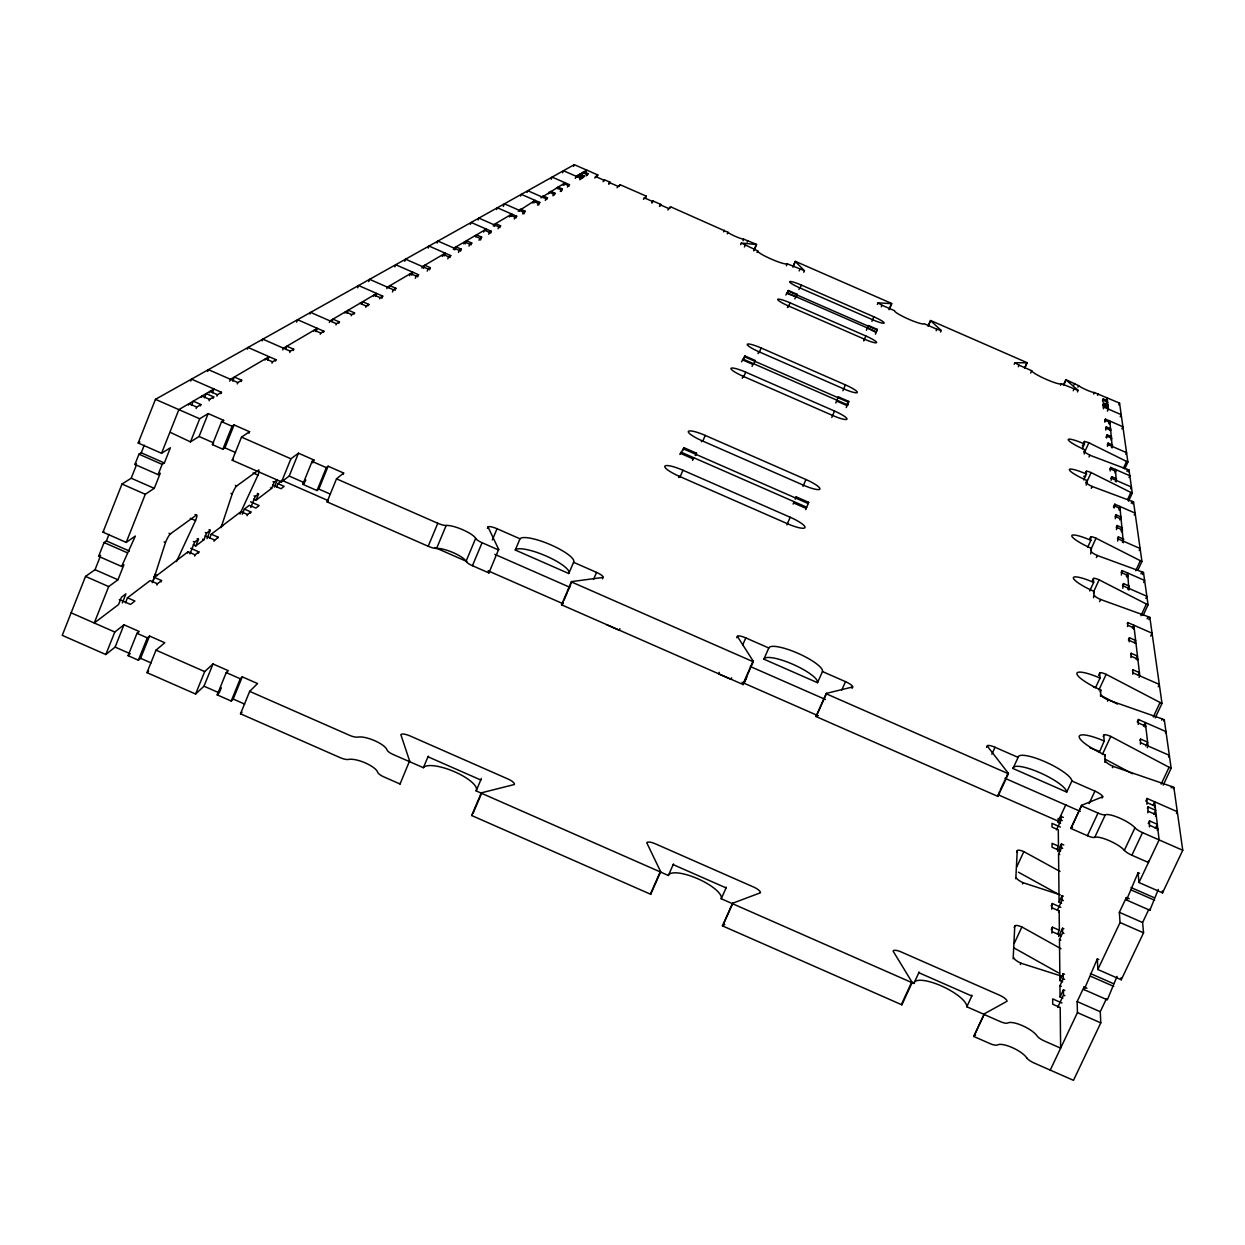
<?xml version="1.0" encoding="UTF-8"?>
<svg xmlns="http://www.w3.org/2000/svg" width="1245" height="1245" viewBox="0 0 1245 1245"><rect width="100%" height="100%" fill="white"/><g stroke="black" fill="none" stroke-linecap="round" stroke-linejoin="round"><path stroke-width="1.5" d="M1013.15 958.821L1014.768 926.187A7.781 2.163 25.7 0 1 1021.896 926.965L1060.973 948.721M1015.795 878.799L1017.243 850.755A7.19 1.852 25.4 0 1 1023.841 851.627L1060.04 871.469M877.336 304.418L878.021 302.846L891.591 303.624L889.21 309.04M1083.524 443.251L1084.473 441.399L1088.472 442.582L1127.892 462.066L1124.733 468.929M1077.407 391.91L1078.123 390.354L1066.047 379.912L1063.603 385.312M152.793 582.022L165.476 542.509A7.968 1.307 -65.5 0 1 170.394 533.872L196.368 515.103L195.045 514.527M221.034 527.693L232.239 493.845A7.361 1.12 -65.8 0 1 236.659 485.97L258.898 469.879M744.712 681.684L745.926 678.556M100.596 555.659L95.04 569.696L85.531 576.404L62.25 635.355L105.825 654.528L115.116 647.089L123.986 624.803L139.253 631.511L136.997 633.316L128.079 655.664L138.366 660.192L140.607 658.309L149.54 636.039L164.791 642.747L155.998 650.155L146.972 672.642L195.589 694.025L203.993 686.197L213.019 663.958L228.286 670.681L226.248 672.58L217.19 694.866L231.196 701.028L233.22 699.052L242.277 676.829L257.544 683.552L249.669 691.364L240.503 713.79L340.196 757.66A8.435 2.646 22 0 0 348.616 759.434A16.901 5.307 22.1 0 1 365.392 762.952A16.901 5.307 22.1 0 1 377.64 772.196A8.435 2.646 22.3 0 0 383.787 776.849L400.05 784.008L409.589 760.913L400.843 734.597A8.295 2.49 22.3 0 1 409.963 735.888L508.084 779.043A8.279 2.506 22.9 0 1 514.341 784.521L481.877 792.707A8.466 2.614 22.9 0 0 481.146 793.205L471.637 815.506L650.715 894.299L660.504 872.107A8.45 2.614 23.9 0 0 660.457 871.267L646.746 842.756A8.279 2.506 23.9 0 1 655.29 843.783L753.598 887.031A8.295 2.506 24.5 0 1 760.462 892.774L732.885 903.139A8.466 2.614 24.5 0 0 732.34 903.714L722.442 925.86L901.878 1004.824L912.04 982.772A8.513 2.599 25.5 0 0 911.822 981.854L893.116 951.133A8.326 2.506 25.4 0 1 901.084 951.896L999.579 995.222A8.357 2.49 25.9 0 1 1007.049 1001.245L984.39 1013.788A8.544 2.599 26 0 0 984.032 1014.442L973.746 1036.447L990.086 1043.637A8.513 2.646 26.1 0 0 997.478 1044.944A17.072 5.291 26.3 0 1 1012.169 1047.543A17.072 5.291 26.3 0 1 1026.643 1057.783M109 534.385L106.401 540.952L104.066 542.555L98.62 556.344L121.621 566.459L135.347 536.035L126.212 542.4L102.977 532.191L121.994 484.025L131.207 478.22L136.452 464.945M144.249 445.212L141.245 452.806L138.973 454.192L134.927 464.463L158.084 474.625L162.146 464.369L164.356 462.969L170.394 447.764L161.554 453.289L138.179 443.018L155.438 399.334L574.272 164.667L597.802 174.954L596.837 177.304M121.621 566.459L123.924 564.81L117.979 579.781L108.689 586.582L94.246 622.998L118.555 604.556L121.465 597.211L125.947 593.834L122.321 602.969M126.212 542.4L145.291 494.265L154.271 488.351L160.294 473.193L158.084 474.625M161.554 453.289L178.86 409.621L213.969 389L212.49 392.72M190.75 381.001L191.481 379.134L221.47 392.3L220.91 393.685M188.415 405.107L188.991 403.676L196.71 407.068L200.943 404.547L193.255 401.17L191.559 405.45M207.697 371.477L208.429 369.64L237.826 382.542L241.67 380.254L234.356 377.033L232.722 381.11M196.15 408.5L196.71 407.068M201.457 397.435L202.017 396.034L209.611 399.365L213.72 396.922L206.156 393.607L204.476 397.809M200.367 405.963L200.943 404.547M125.496 602.798L127.488 597.771L150.147 580.575L157.399 583.765L161.57 580.559L154.349 577.384L152.232 582.691M209.347 392.798L209.907 391.397L217.439 394.696L221.47 392.3M105.825 654.528L114.789 632.024L123.986 624.803M170.332 432.373L190.485 441.897L199.698 418.771L208.18 413.573L223.664 420.359L223.088 421.79M209.051 400.781L209.611 399.365M213.16 398.322L213.72 396.922M190.485 441.897L199.06 436.481L208.18 413.573M216.879 396.097L217.439 394.696M805.717 509.61L808.659 502.326L796.193 496.864L795.181 499.229M837.185 399.614L838.383 396.859L848.763 401.404L847.067 405.637L836.609 401.061L836.967 400.221L835.753 402.991M875.391 334.174L877.367 329.411L868.465 325.521L866.442 330.252M229.749 381.157L230.481 379.305L269.044 356.677L267.644 360.147M247.335 349.191L248.02 347.448L276.048 359.743L275.518 361.05M248.984 433.167L249.56 431.735L234.091 424.934L224.909 447.842L222.855 449.212L212.413 444.621L221.594 421.666L223.664 420.359M156.87 585.088L157.399 583.765M237.281 383.896L237.826 382.542M161.041 581.897L161.57 580.559M241.125 381.608L241.67 380.254M262.15 340.865L262.835 339.154L290.334 351.214L293.68 349.222L286.848 346.219L285.821 348.756M138.366 660.192L147.315 637.86L149.54 636.039M222.855 449.212L232.052 426.257L234.091 424.934M187.621 553.029L188.119 551.753L195.076 554.819L198.889 551.877L190.672 548.267M264.967 360.054L265.496 358.747L272.531 361.844L276.048 359.743M189.925 553.932L194.687 542.057L198.484 539.194L197.192 538.634M193.193 544.812L195.776 545.948L198.484 539.194M312.791 462.86L313.942 459.996L298.458 453.196L289.198 476.057L281.541 481.877L232.224 460.23L241.499 437.119L249.56 431.735M194.562 556.095L195.076 554.819M272.001 363.151L272.531 361.844M198.375 553.154L198.889 551.877M195.776 545.948L203.915 539.77L206.608 533.078L210.296 530.292L209.035 529.747M206.966 538.634L210.296 530.292M282.771 349.907L283.455 348.195L317.288 328.338L315.95 331.637M209.798 537.902L211.292 534.183L240.985 511.648L247.506 514.512L250.867 511.928L244.378 509.08L242.277 514.294M296.59 322.144L297.571 319.7L323.856 331.217L323.358 332.446M213.922 541.202L218.062 537.14L211.292 534.183M289.82 352.491L290.334 351.214M217.564 538.385L218.062 537.14M293.182 350.483L293.68 349.222M309.974 313.989L310.612 312.386L336.446 323.716L339.403 321.941L332.975 319.125L332.01 321.521M240.02 514.045L240.985 511.648M313.678 331.403L314.16 330.174L320.774 333.069L323.856 331.217M247.024 515.71L247.506 514.512M320.276 334.298L320.774 333.069M250.805 507.478L255.272 496.428L258.555 493.954L257.357 493.425M250.385 513.127L250.867 511.928M253.607 499.198L256.003 500.257L258.555 493.954M329.349 322.486L329.987 320.883L376.69 293.462L375.461 296.466M335.963 324.914L336.446 323.716M256.003 500.257L271.659 488.367L274.165 482.188L277.293 479.839L274.336 487.137M338.92 323.14L339.403 321.941M344.912 313.009L345.379 311.841L351.712 314.611L354.545 312.915L348.242 310.161L346.981 313.289M276.561 486.966L277.915 483.636L283.129 479.667M357.657 287.766L358.576 285.525L382.729 296.108L381.81 298.364M195.589 694.025L204.694 671.584L213.019 663.958M281.541 481.877L290.894 458.798L298.458 453.196M351.23 315.779L351.712 314.611M354.062 314.098L354.545 312.915M368.691 281.557L369.594 279.331L393.373 289.758L395.879 288.264L389.95 285.665L389.047 287.875M361.719 303.998L362.653 301.695L368.816 304.402L368.349 305.554M365.625 307.173L368.816 304.402M373.593 296.139L374.06 295.003L380.114 297.664L382.729 296.108M343.044 474.454L343.636 473.022L328.135 466.221L318.829 489.067L317.008 490.546L302.8 484.305L312.106 461.397L313.942 459.996M221.33 687.785L219.244 692.905L203.993 686.197M305.243 481.426L305.819 479.994M379.663 298.784L380.114 297.664M394.821 266.85L395.692 264.718L418.553 274.725L417.682 276.872M386.821 288.653L387.428 287.144L412.826 272.235L411.675 275.083M731.687 677.794L731.048 679.35L718.598 673.887L719.268 672.331M404.718 261.294L405.574 259.178L428.093 269.044L430.334 267.706L424.716 265.247L423.44 268.391M392.471 291.968L393.373 289.758M394.976 290.474L395.879 288.264M231.196 701.028L240.285 678.758L242.277 676.829M317.008 490.546L326.33 467.638L328.135 466.221M409.605 275.752L410.476 273.604L416.219 276.125L418.553 274.725M415.348 278.273L416.219 276.125M428.187 248.082L429.011 246.043L450.706 255.552L449.881 257.575M421.884 267.986L422.46 266.57L445.29 253.171L444.169 255.91M602.487 578.832L603.094 577.431A8.388 1.976 23.1 0 0 596.542 572.389L573.572 562.304A29.304 6.894 22.9 0 0 551.084 544.968A29.304 6.894 22.9 0 0 519.99 538.805L497.035 528.72A8.404 1.976 22.6 0 0 488.009 526.915L498.654 549.356L488.927 572.933L472.431 565.697A8.544 2.101 22.6 0 1 466.05 561.339A17.134 4.233 22.4 0 0 453.32 552.687A17.134 4.233 22.4 0 0 436.606 548.422A8.559 2.101 22.3 0 1 428.202 546.275L327.093 501.875L336.508 478.827L343.636 473.022M437.104 243.055L437.929 241.063L459.312 250.416L461.335 249.202L456.012 246.883L454.783 249.871M427.222 271.145L428.093 269.044M429.478 269.807L430.334 267.706M442.333 256.454L443.173 254.416L448.605 256.797L450.706 255.552M447.78 258.835L448.605 256.797M453.413 249.405L453.958 248.082L486.297 229.096L485.768 230.356M458.487 252.424L459.312 250.416M470.345 224.349L471.124 222.45L491.355 231.305L490.561 233.204M460.51 251.21L461.335 249.202M463.731 243.833L464.541 241.872L469.785 244.16L471.746 242.993L466.517 240.705L465.225 243.849M478.096 219.992L478.874 218.108L498.825 226.839L500.583 225.796L495.619 223.618L494.467 226.419M468.976 246.136L469.785 244.16M470.937 244.954L471.746 242.993M475.699 236.768L476.493 234.838L481.644 237.095L480.446 239.989M478.951 240.16L481.644 237.095M483.667 232.068L484.445 230.169L489.518 232.395L491.355 231.305M496.599 209.565L497.346 207.759L516.659 216.21L515.912 218.015M488.74 234.293L489.518 232.395M493.316 225.921L493.829 224.66L511.835 214.093L510.839 216.505M503.307 206.483L504.412 203.806L523.476 212.148L525.079 211.183L520.332 209.098L519.585 210.887M498.047 228.722L498.825 226.839M499.821 227.664L500.583 225.796M509.407 216.895L510.154 215.074L514.994 217.206L516.659 216.21M520.581 196.072L521.297 194.344L539.77 202.421L538.68 205.02M514.247 219.011L514.994 217.206M518.216 211.245L535.148 200.398L534.183 202.748M527.055 192.43L527.755 190.718L545.995 198.702L547.473 197.831L542.929 195.838L542.213 197.535M522.729 213.938L523.476 212.148M523.974 213.86L525.079 211.183M532.891 203.044L533.607 201.301L538.245 203.324L539.77 202.421M537.529 205.067L538.245 203.324M540.968 197.846L565.137 182.782L564.234 184.96M551.193 179.264L552.095 177.086L569.494 184.696L568.809 186.33M545.294 200.414L545.995 198.702M753.692 250.696L756.353 244.471L741.32 243.055L757.754 250.899A16.107 2.085 23.4 0 0 771.184 259.053A16.107 2.085 23.4 0 0 787.245 263.8L804.426 270.663L795.337 261.528L792.987 266.959M548.454 193.862L549.154 192.181L553.651 194.142L555.068 193.286L550.601 191.325M546.773 199.527L547.473 197.831M552.951 195.823L553.651 194.142M562.553 172.853L563.44 170.736L580.435 178.16L581.711 177.397L577.478 175.545L576.808 177.132M554.383 194.967L555.068 193.286M557.231 188.68L557.916 187.03L562.335 188.96L561.293 191.45M560.25 191.45L562.335 188.96M563.098 185.225L563.783 183.591L568.14 185.489L569.494 184.696M573.54 166.425L574.272 164.667M567.471 187.123L568.14 185.489M575.299 178.44L576.186 176.308L586.737 170.114L585.99 171.872M577.664 177.241L578.645 174.86L582.878 176.697L584.138 175.95L579.937 174.098L579.112 176.09M581.913 174.129L582.567 172.557L586.769 174.393L588.013 173.646L583.827 171.81L583.174 173.382M579.765 179.762L580.435 178.16M581.057 178.984L581.711 177.397M428.202 546.275L437.789 523.274A8.559 2.039 22.4 0 0 446.177 525.452A17.165 4.109 22.5 0 1 462.891 529.81A17.165 4.109 22.5 0 1 475.652 538.4A8.559 2.054 22.6 0 0 482.08 542.711L498.591 549.963A8.575 2.054 22.6 0 0 498.654 549.356M582.224 178.3L582.878 176.697M583.485 177.537L584.138 175.95M586.099 175.965L586.769 174.393M587.344 175.218L588.013 173.646M436.606 548.422L446.177 525.452M594.721 178.019L597.802 174.954M603.078 181.661L604.339 179.716L609.957 182.175L609.303 183.746M603.685 181.288L604.339 179.716M608.712 184.135L609.957 182.175M617.069 187.777L620.026 184.68L646.279 196.15L645.299 198.5M619.372 186.236L620.026 184.68M466.035 561.339L475.652 538.4M487.417 528.331L488.009 526.915M472.431 565.697L482.08 542.711M492.32 539.972L497.035 528.72M643.463 199.325L646.279 196.15M651.82 202.982L653.003 201.005L660.659 204.351L660.006 205.923M652.349 202.577L653.003 201.005M659.476 206.328L660.659 204.351M249.669 691.364L349.503 735.297A8.45 2.583 22 0 0 357.938 737.102A16.932 5.198 22.1 0 1 374.698 740.697A16.932 5.198 22.1 0 1 386.993 749.879A8.45 2.583 22.3 0 0 393.171 754.501L423.378 767.698L427.984 756.773A28.9 8.808 22.6 0 1 428.56 756.166M573.572 562.304L568.794 573.525L515.259 550.025L519.99 538.805M795.695 498.078L796.193 496.864M838.025 397.7L838.383 396.859M867.423 327.98L876.122 332.508M667.834 209.985L670.526 206.763L727.983 232.301A9.088 1.167 23.3 0 0 735.266 236.348A9.088 1.167 23.3 0 0 743.67 239.165L756.649 244.409L753.972 250.634M669.872 208.32L670.526 206.763M983.83 1014.255L966.805 1006.769A29.086 8.886 25.7 0 0 941.236 985.853A29.086 8.886 25.7 0 0 913.846 983.472L721.228 898.734A28.884 8.917 24.2 0 0 697.791 878.752A28.884 8.917 24.2 0 0 668.378 875.484L476.135 790.902L480.772 779.992A28.9 8.808 22.6 0 0 481.224 778.436M736.76 637.751L737.367 636.351L753.132 661.048A8.575 2.07 23.8 0 1 753.241 661.749L743.187 684.563L561.526 604.805L571.315 581.882A8.575 2.07 23 0 1 571.984 581.539L603.094 577.431M473.1 813.281L481.877 792.707M563.425 601.584L562.211 604.447A8.559 2.132 23 0 0 561.526 604.805M564.047 600.152L567.097 593.009M567.704 591.577L570.755 584.403M571.377 582.971L571.984 581.539M723.672 231.85L724.341 230.294M727.313 233.858L727.983 232.301M593.538 579.407L596.542 572.389M740.65 244.642L741.32 243.055M743.016 240.721L743.67 239.165M744.448 246.946L745.117 245.374M747.202 242.137L747.871 240.581M757.084 252.47L757.754 250.899M679.879 454.456L684.081 447.733L696.531 453.196L695.535 455.483M683.085 450.036L684.081 447.733M678.618 477.426L679.132 476.244A17.648 3.502 23.3 0 1 664.892 466.159A17.648 3.502 23.3 0 1 682.96 470.252L790.155 517.235A17.648 3.517 23.7 0 1 804.97 527.569A17.648 3.517 23.7 0 1 787.447 523.725L679.132 476.244M679.894 477.364L682.96 470.252M692.453 459.965L693.683 457.678L692.687 459.996M695.317 455.452L696.531 453.196M701.386 441.804L701.869 440.683A16.574 3.097 23.3 0 1 688.392 431.392A16.574 3.097 23.3 0 1 705.246 435.408L805.904 479.512A16.574 3.097 23.7 0 1 819.895 489.02A16.574 3.097 23.7 0 1 803.523 485.223L701.869 440.683M702.834 440.979L705.246 435.408M741.6 361.766L744.992 355.977L755.357 360.521L754.034 363.213M744.152 357.906L744.992 355.977M786.389 265.761L787.245 263.8M742.222 378.247L743.078 376.255A14.598 2.397 23.4 0 1 731.017 368.349A14.598 2.397 23.4 0 1 745.708 372.162L834.508 411.037A14.613 2.397 23.7 0 1 846.958 419.114A14.613 2.397 23.7 0 1 832.656 415.472L743.078 376.255M743.576 377.095L745.708 372.162M792.909 266.741L795.259 261.31L891.825 303.531L889.101 309.74M752.058 366.357L753.381 363.618L752.898 364.411L742.425 359.836M757.972 353.58L758.796 351.681A13.851 2.163 23.4 0 1 747.296 344.289A13.851 2.163 23.4 0 1 761.162 347.993L845.417 384.876A13.866 2.163 23.7 0 1 857.291 392.44A13.866 2.163 23.7 0 1 843.752 388.876L758.796 351.681M759.123 352.693L761.162 347.993M785.844 295.003L788.443 290.505L797.329 294.396L796.613 296.061M787.727 292.17L788.443 290.505M799.197 270.896L799.881 269.325M787.416 307.499L788.147 305.788A12.45 1.743 23.4 0 1 777.705 299.314A12.45 1.743 23.4 0 1 790.061 302.815L865.851 335.979A12.466 1.743 23.6 0 1 876.589 342.577A12.466 1.743 23.6 0 1 864.497 339.2L788.147 305.788M788.225 307.048L790.061 302.815M803.756 272.235L804.426 270.663M794.808 298.925L795.897 296.683L786.575 293.338M798.948 289.447L799.648 287.813A11.905 1.603 23.5 0 1 789.626 281.681A11.905 1.603 23.5 0 1 801.391 285.089L873.865 316.79A11.905 1.603 23.6 0 1 884.168 323.031A11.905 1.603 23.6 0 1 872.636 319.732L799.648 287.813M796.255 296.621L797.329 294.396M799.99 288.326L801.391 285.089M871.92 321.366L873.865 316.79M863.999 340.196L865.851 335.979M863.75 340.897L864.497 339.2M793.127 504.101L794.154 501.719L793.641 502.933L806.231 508.458M842.927 390.759L845.417 384.876M831.784 417.464L834.508 411.037M881.32 306.815L882.005 305.243L878.052 302.986M803.025 486.344L805.904 479.512M786.918 524.908L790.155 517.235M876.636 331.061L877.367 329.411M846.226 407.582L848.763 401.404M742.736 644.879L745.802 637.907L768.803 647.991A29.32 6.91 24 0 1 797.812 653.251A29.32 6.91 24 0 1 822.478 671.553L845.495 681.653A8.404 1.976 24.2 0 1 852.685 686.96L852.062 688.361M808.161 503.478L808.659 502.326M660.457 871.267L650.684 893.459A8.435 2.661 23.9 0 1 650.715 894.299M743.187 684.563A8.559 2.132 23.8 0 0 743.078 683.863L753.132 661.048M746.767 677.218L744.105 683.24L817.654 715.533M668.378 875.484L673.171 864.621A28.9 8.824 24.2 0 1 673.561 863.937M822.478 671.553L817.514 682.696L763.87 659.165L768.803 647.991M928.101 325.863L930.497 320.447L1027.156 362.715L1024.728 368.131M928.225 326.112L930.622 320.681L941.204 330.485L940.504 332.041M936.147 330.781L936.831 329.225L941.204 330.485M721.228 898.734L726.068 887.887A28.9 8.824 24.2 0 0 726.208 887.094M986.585 747.405L987.223 746.02L1008.108 772.974A8.622 2.054 25 0 1 1008.403 773.752L997.945 796.426L815.942 716.513L826.12 693.73A8.59 2.07 24.2 0 1 826.602 693.309L852.685 686.96M722.442 925.86A8.466 2.677 24.5 0 1 723.003 925.284L732.885 903.139M815.942 716.513A8.575 2.132 24.3 0 1 816.44 716.062L820.875 706.117M821.513 704.686L826.602 693.309M841.76 690.01L845.495 681.653M1014.177 364.256L1014.877 362.7L1026.985 362.824L1024.542 368.24M1018.348 366.746L1019.048 365.174L1031.716 370.714A16.154 2.085 24 0 0 1046.485 379.46A16.154 2.085 24 0 0 1061.269 383.631L1078.108 390.416M1030.658 373.064L1031.716 370.714M1060.553 385.203L1061.269 383.631M1063.417 385.047L1065.86 379.647L1078.621 385.654A9.12 1.167 24.1 0 0 1086.558 389.965A9.12 1.167 24.1 0 0 1094.355 392.533L1119.566 403.131L1127.892 462.066M1073.953 385.032L1074.653 383.491M1073.221 390.743L1073.937 389.171M1077.921 387.195L1078.621 385.654M1093.655 394.074L1094.464 392.533M1097.545 395.35L1098.246 393.809M1102.51 400.517L1103.226 398.96L1107.412 400.797L1106.354 403.131M1082.356 445.819L1082.745 444.963M1102.665 401.87L1103.226 398.96M1082.31 448.714L1084.473 443.983L1084.317 441.539M1102.619 405.512L1103.677 403.162L1107.91 405.014L1107.194 406.586M1103.117 406.119L1103.677 403.162M1106.26 399.396L1107.054 397.653L1108.392 409.076L1107.428 411.177M1103.257 407.38L1103.973 405.808L1108.221 407.675L1107.505 409.247M1083.866 451.951L1084.862 449.772A17.975 2.568 24.3 0 1 1068.257 439.703A17.975 2.568 24.3 0 1 1084.473 443.983M1103.412 408.78L1103.973 405.808M1084.597 452.153L1088.893 442.753M1106.867 403.722L1107.583 402.166L1103.366 400.314M1084.224 454.036L1084.862 449.772M1107.365 407.971L1108.081 406.399L1103.833 404.547M1104.688 420.732L1105.436 419.114L1122.897 426.755L1121.916 428.903M1089.033 456.962L1089.826 455.219L1129.013 470.019L1132.281 493.098L1128.53 501.221M1104.86 422.195L1105.436 419.114M1105.544 428.545L1106.291 426.91L1110.727 428.84L1109.98 430.474M1083.819 476.757L1084.224 475.855M1085.469 473.147L1086.294 471.341A5.369 0.794 24.3 0 1 1091.118 472.586L1130.865 492.444A5.385 0.809 24.4 0 0 1132.281 493.098M1105.7 430.054L1106.291 426.91M1108.813 423.175L1109.793 421.028L1112.299 447.811M1083.772 479.947L1086.465 474.065L1086.294 471.341M1109.233 424.109L1109.98 422.491L1105.591 420.577M1118.773 404.874L1119.566 403.131M1106.011 437.291L1107.163 434.801L1111.66 436.777M1086.06 482.344L1086.901 480.508A18.971 2.864 24.3 0 1 1069.362 469.707A18.971 2.864 24.3 0 1 1086.465 474.065M1106.572 438.022L1107.163 434.801M1086.185 483.371L1091.118 472.586M1086.247 485.161L1086.901 480.508M1107.287 444.761L1108.066 443.08L1112.625 445.072L1111.474 447.609M1120.235 416.779L1121.185 414.678L1104.128 407.208M1107.474 446.379L1108.066 443.08M1111.069 439.999L1111.832 438.333L1107.334 436.357M1091.305 488.305L1092.161 486.468A5.478 0.84 24.4 0 1 1087.087 483.325M1109.933 469.147L1110.727 467.389L1129.822 475.746L1129.013 477.504M1110.12 470.906L1110.727 467.389M1110.945 478.5L1111.754 476.71L1116.609 478.827L1115.38 481.504M1114.695 471.233L1115.504 469.474L1116.267 481.846M1111.131 480.305L1111.754 476.71M1114.897 472.991L1115.707 471.233L1110.929 469.147M1125.791 454.394L1126.569 452.698L1108.237 444.683M1089.717 538.945L1090.636 536.953A5.992 0.996 24.5 0 1 1096.02 538.213L1140.358 560.701A6.007 0.996 24.7 0 0 1141.93 561.448L1137.759 570.459M991.86 754.221L995.051 747.28L1018.099 757.396A29.538 6.879 25.1 0 1 1045.022 761.738A29.538 6.879 25.1 0 1 1071.883 781.004L1094.931 791.12A8.482 1.976 25.4 0 1 1102.759 796.722L1102.105 798.107M1123.395 468.322L1126.554 461.459M1087.632 547.364L1090.869 540.33L1090.636 536.953M1090.698 549.901L1096.02 538.213M1126.865 471.201L1127.674 469.474M1128.219 471.762L1129.013 470.019M1090.682 553.916L1091.398 548.376A21.196 3.564 24.5 0 1 1071.789 535.879A21.196 3.564 24.5 0 1 1090.869 540.33M1113.481 506.995L1114.773 504.194L1135.098 513.096L1134.242 514.948M1114.135 508.053L1114.773 504.194M1096.363 557.558L1097.312 555.503A6.132 1.043 24.6 0 1 1091.632 551.877M1115.069 516.659L1115.94 514.776L1121.107 517.033L1119.8 519.881M1118.71 508.909L1119.862 506.419L1123.379 542.758M1115.287 518.729L1115.94 514.776M1119.224 510.279L1120.095 508.411L1114.991 506.186M1130.6 488.818L1131.425 487.028L1111.956 478.516M1127.534 499.665L1130.865 492.444M1116.236 527.475L1117.123 525.546L1122.383 527.849L1120.951 530.93M1092.425 580.684L1093.406 578.551A6.381 1.12 24.6 0 1 1099.117 579.828L1146.38 604.027A6.412 1.136 24.8 0 0 1148.061 604.805L1143.112 615.45M1116.454 529.607L1117.123 525.546M1089.717 590.955L1093.655 582.395L1093.406 578.551M1131.254 503.213L1132.11 501.377A5.494 0.825 24.5 0 1 1133.526 501.953L1141.93 561.448M901.66 1003.89L911.822 981.854M998.303 794.217L997.665 795.633A8.606 2.116 25.1 0 1 997.945 796.426M998.957 792.8L999.611 791.384M1000.264 789.968L1003.532 782.903M1004.186 781.486L1004.839 780.055M1005.493 778.639L1006.147 777.222M1006.8 775.806L1008.108 772.974M1132.685 503.789L1133.526 501.953M1117.465 538.852L1118.368 536.891L1123.721 539.241L1122.368 542.182M1093.748 591.499L1099.117 579.828M1093.515 593.149L1094.262 591.531A22.612 4.046 24.6 0 1 1073.346 577.929A22.612 4.046 24.6 0 1 1093.655 582.395M1117.699 541.061L1118.368 536.891M1121.745 531.926L1122.632 529.981L1117.356 527.678M913.846 983.472L918.826 972.687A29.117 8.793 25.7 0 1 919.028 971.909M1071.883 781.004L1066.716 792.085L1012.979 768.492L1018.099 757.396M1093.515 597.693L1094.262 591.531M1099.584 601.662L1100.596 599.483A6.536 1.183 24.7 0 1 1094.526 595.515M1121.107 572.622L1122.056 570.568L1144.622 580.435L1143.657 582.504M240.425 512.956L257.98 475.092A7.143 1.058 -65.8 0 0 259.24 471.31M1121.371 575.081L1122.056 570.568M1126.274 576.124L1127.705 573.027L1128.888 590.083M1122.523 585.71L1123.488 583.609L1129.246 586.13L1127.783 589.274M1139.191 550.477L1140.109 548.5L1118.601 539.101M1127.036 577.555L1127.986 575.486L1122.336 573.011M1122.803 588.262L1123.488 583.609M1135.72 570.724L1140.358 560.701M1140.965 573.867L1141.898 571.828A6.132 1.043 24.7 0 1 1143.486 572.467L1148.061 604.805M1142.552 574.505L1143.486 572.467M1016.698 851.938L1017.243 850.755M1098.557 675.49L1099.662 673.078A7.283 1.463 25 0 1 1106.167 674.339L1160.075 702.491A7.314 1.463 25.2 0 0 1161.99 703.394L1155.204 717.867M1099.662 673.078L1100.004 678.074L1095.507 687.754A25.818 5.338 25 0 0 1093.406 686.866M1127.254 623.667L1127.768 622.547L1152.076 633.207L1150.691 636.148M1127.565 626.5L1127.768 622.547M176.463 561.557L195.527 520.597A7.719 1.229 -65.6 0 0 196.368 515.103M1016.76 866.862L1023.841 851.627M1098.93 689.932L1106.167 674.339M1099.926 691.8L1100.782 689.963A25.834 5.26 25 0 1 1076.878 673.701A25.834 5.26 25 0 1 1100.004 678.074M1145.882 598.378L1146.847 596.262L1123.768 586.162M1100.564 696.406L1100.782 689.963M1132.468 628.165L1133.853 625.208L1139.813 675.864L1139.082 677.436M1128.39 639.977L1129.433 637.72L1135.642 640.444L1134.584 642.7M1133.666 629.176L1134.179 628.071L1128.079 625.395M1140.934 615.73L1146.38 604.027M1129.231 641.813L1129.433 637.72M1022.472 883.888L1023.048 882.689A7.408 1.961 25.5 0 1 1016.356 877.6M1107.505 701.153L1108.081 699.923A7.486 1.541 25 0 1 1101.14 695.177M1130.616 654.434L1131.145 653.283L1137.479 656.068L1136.047 659.134M1147.127 618.827L1148.139 616.664A6.552 1.183 24.9 0 1 1149.835 617.349L1161.99 703.394M966.805 1006.769L971.816 996A29.117 8.793 25.7 0 0 971.769 995.113M1130.942 657.531L1131.145 653.283M1148.824 619.512L1149.835 617.349M1065.922 804.566L1058.203 821.14L999.253 795.259M1060.553 823.412L1058.219 822.385L1061.005 816.393L1063.339 817.42M1056.507 829.855L1061.051 820.097L1061.005 816.393M1132.405 670.962L1132.966 669.794L1139.424 672.627L1138.335 674.977M1137.307 660.317L1137.837 659.165L1131.487 656.38M1014.193 927.463L1014.768 926.187M1103.194 736.511L1103.786 735.219A7.875 1.696 25.2 0 1 1110.805 736.417L1169.086 767.278A7.906 1.712 25.4 0 0 1171.156 768.258L1163.204 785.113M1132.763 674.199L1132.966 669.794M1099.366 752.322L1104.175 741.04L1103.786 735.219M1056.912 849.495L1058.468 846.149L1058.297 829.855L1052.009 827.1L1051.994 823.35L1060.351 827.022M1014.27 943.321L1021.896 926.965M1102.37 754.486L1110.805 736.417M1057.799 851.611L1061.394 843.923L1063.79 844.981M1061.611 903.232L1059.075 902.111L1058.561 854.023L1061.44 847.845L1061.394 843.923M1148.295 861.089L1148.45 862.505L1131.876 855.222A8.653 2.101 25.7 0 1 1124.344 850.366A17.321 4.217 25.6 0 0 1109.342 840.702A17.321 4.217 25.6 0 0 1094.744 837.371A8.622 2.101 25.5 0 1 1087.414 835.706L1070.856 828.439L1081.423 805.795A8.668 2.054 25.4 0 1 1081.718 805.282L1102.759 796.722M1104.486 756.275L1105.093 754.952A27.981 6.147 25.2 0 1 1079.197 736.838A27.981 6.147 25.2 0 1 1104.175 741.04M973.746 1036.447A8.528 2.661 26.1 0 1 974.135 1035.778L984.39 1013.788M1070.856 828.439A8.653 2.116 25.5 0 1 1071.167 827.909L1081.718 805.282M1104.875 762.376L1105.093 754.952M1089.11 803.585L1094.931 791.12M1020.355 964.517L1020.962 963.21A8.015 2.288 25.8 0 1 1013.757 957.514M1112.407 767.683L1113.046 766.344A8.124 1.805 25.3 0 1 1105.498 761.053M1051.169 905.955L1052.321 903.528L1060.818 907.263M1137.245 722.007L1138.412 719.501L1165.974 731.593L1165.398 732.838M1051.76 909.161L1052.321 903.528M1138.226 724.419L1138.412 719.501M1087.414 835.706L1098.012 813.078A8.637 2.039 25.4 0 0 1105.327 814.79A17.337 4.109 25.6 0 1 1119.909 818.198A17.337 4.109 25.6 0 1 1134.958 827.8A8.668 2.039 25.6 0 0 1142.536 832.625L1182.75 850.288L1162.519 892.867L1138.973 882.518L1138.07 872.683L1139.533 873.321M1158.208 686.773L1159.313 684.408L1133.308 673.016M1059.075 902.111L1062.094 895.653L1063.37 896.213M1057.41 910.157L1062.156 900.01L1062.094 895.653M1143.548 726.271L1145.307 722.52L1148.077 746.004L1147.267 747.716M1058.592 912.165L1059.168 910.951L1052.336 907.947M1145.151 727.453L1145.742 726.193L1138.817 723.158M1051.247 929.657L1052.414 927.183L1059.37 930.233L1057.628 933.968M1139.969 740.339L1140.56 739.063L1147.625 742.16L1145.82 745.988M1094.744 837.371L1105.327 814.79M1051.838 933.05L1052.414 927.183M1140.389 744.183L1140.56 739.063M1153.29 716.964L1160.075 702.491M1058.639 936.551L1062.545 928.225L1063.868 928.801M1161.787 720.186L1162.363 718.956A7.501 1.541 25.3 0 1 1164.293 719.735L1171.156 768.258M1062.654 981.776L1059.915 980.562L1059.479 939.57L1062.623 932.879L1062.545 928.225M1163.717 720.964L1164.293 719.735M1059.915 980.562L1063.183 973.637L1064.553 974.228M1145.805 801.189L1147.081 798.465L1177.303 811.724L1176.447 813.545M1062.872 998.148L1060.086 996.918L1059.962 985.682L1063.246 978.71L1063.183 973.637M1124.328 850.366L1134.958 827.8M1168.526 757.038L1169.335 755.341L1140.98 742.907M1146.925 804.239L1147.081 798.465M1147.376 808.301L1148.014 806.931L1155.64 810.277L1153.695 814.401M1060.086 996.918L1063.401 989.884L1064.802 990.506M1161.149 784.132L1169.086 767.278M1147.859 812.783L1148.014 806.931M1057.643 1007.485L1063.479 995.129L1063.401 989.884M1152.932 805.406L1154.644 801.78L1159.126 839.908L1138.973 882.518M1131.876 855.222L1142.536 832.625M1154.52 807.569L1155.158 806.2L1147.563 802.869M1148.232 823.676L1149.555 820.891L1157.29 824.283L1155.313 828.454M1149.4 826.898L1149.555 820.891M1155.516 816.16L1156.169 814.775L1148.513 811.413M1171.14 787.852L1171.763 786.529A8.139 1.805 25.5 0 1 1173.864 787.354L1182.75 850.288M1173.226 788.676L1173.864 787.354M1157.181 830.322L1157.834 828.921L1150.053 825.497M1050.251 1070.109L1077.439 1012.605L1077.158 1001.556L1084.068 986.943L1086.947 988.219M1117.045 976.376L1107.334 999.844L1084.146 989.65L1097.343 958.852L1098.79 959.49M1148.73 909.581L1142.599 922.514L1143.548 932.832L1121.247 979.784L1097.841 969.497L1120.064 922.514L1119.348 912.305L1126.336 897.52L1129.246 898.797M1158.301 889.412L1149.866 910.266L1126.523 900.01L1138.07 872.683M1026.643 1057.783A8.528 2.63 26.4 0 0 1033.91 1062.919L1073.486 1080.333L1100.782 1022.876L1100.269 1011.718L1106.323 998.941M619.932 628.725L619.076 630.188L606.642 624.725M240.503 713.79L242.012 712.28M217.19 694.866L218.466 693.636M146.972 672.642L148.653 671.195M327.093 501.875L328.104 501.019M128.079 655.664L128.935 654.963M302.8 484.305L304.418 483.029M154.349 577.384L188.119 551.753M244.378 509.08L249.405 505.268L255.847 508.1L259.147 505.563L250.572 501.813M98.62 556.344L100.238 555.223M232.224 460.23L233.375 459.436M102.977 532.191L103.864 531.599M212.413 444.621L213.455 443.951M134.927 464.463L136.343 463.576M138.179 443.018L139.891 441.991M974.135 1035.778L975.582 1034.953M1071.167 827.909L1072.521 827.334M723.003 925.284L724.777 924.584M816.44 716.062L818.105 715.642M1020.962 963.21L1061.3 976.064M1023.048 882.689L1060.32 894.89M1113.046 766.344L1171.763 786.529M1108.081 699.923L1162.363 718.956M1100.596 599.483L1148.139 616.664M1097.312 555.503L1141.898 571.828M1092.161 486.468L1132.11 501.377M595.375 176.448L603.732 180.089M609.365 182.564L617.722 186.205M644.116 197.753L652.473 201.41M660.13 204.756L668.503 208.413M882.005 305.243L894.657 310.768A16.107 2.085 23.7 0 0 908.757 319.234A16.107 2.085 23.7 0 0 924.179 323.684L936.831 329.225M556.515 187.855L560.95 189.785M1106.447 428.42L1110.898 430.365M788.069 291.065L877.118 330.018M786.949 292.762L876.371 331.886M474.594 235.959L479.745 238.231M1116.158 516.831L1121.356 519.103M744.479 356.739L848.421 402.244M742.938 359.058L847.409 404.781M359.898 303.313L366.092 306.021M1129.76 640.693L1135.985 643.416M683.334 448.838L808.176 503.54M681.124 452.184L806.713 507.229M680.377 453.304L692.951 458.814M221.594 421.666L232.052 426.257M312.106 461.397L326.33 467.638M155.438 399.334L199.698 418.771M241.499 437.119L290.894 458.798M336.508 478.827L437.789 523.274M571.315 581.882L753.241 661.749M826.12 693.73L1008.403 773.752M1081.423 805.795L1098.012 813.078M494.763 554.336L569.743 587.251M750.346 666.526L825.482 699.503M1004.995 778.312L1080.271 811.366M199.06 436.481L213.533 442.846M224.909 447.842L235.538 452.495M289.198 476.057L304.651 482.842M318.829 489.067L330.423 494.156M1061.051 820.097L1062.234 820.611M282.148 480.414L328.338 500.692M434.972 547.52L466.984 561.573M488.336 570.941L563.067 603.747M277.915 483.636L284.14 486.359L281.043 488.74L272.717 485.083M253.093 472.944L257.98 475.092M272.982 481.675L274.165 482.188M270.492 487.853L271.659 488.367M1058.468 846.149L1052.072 843.347L1052.087 847.254L1060.662 851.02M1061.44 847.845L1062.654 848.374M235.398 485.41L236.659 485.97M254.058 495.899L255.272 496.428M1058.561 854.023L1059.76 854.552M141.245 452.806L164.356 462.969M1131.051 887.529L1154.348 897.754M230.979 493.3L232.239 493.845M138.973 454.192L162.146 464.369M1131.254 890.004L1154.613 900.26M131.207 478.22L154.271 488.351M1119.348 912.305L1142.599 922.514M221.408 525.39L222.637 525.919M121.994 484.025L145.291 494.265M1120.064 922.514L1143.548 932.832M1062.156 900.01L1063.432 900.571M190.267 518.293L195.527 520.597M205.332 532.518L206.608 533.078M205.083 535.848L214.42 539.941M202.639 539.21L203.915 539.77M193.395 541.497L194.687 542.057M169.04 533.28L170.394 533.872M1062.623 932.879L1063.93 933.454M1052.43 931.805L1061.176 935.649M164.122 541.902L165.476 542.509M1059.479 939.57L1060.787 940.146M106.401 540.952L129.387 551.053M1090.402 973.528L1113.559 983.706M104.066 542.555L127.099 552.671M1090.511 976.204L1113.73 986.398M154.582 574.427L157.212 575.579M153.711 576.466L155.034 577.042M1063.246 978.71L1064.631 979.317M1059.962 985.682L1061.347 986.289M1063.479 995.129L1064.88 995.735M95.04 569.696L117.979 579.781M1077.158 1001.556L1100.269 1011.718M1062.001 1003.003L1052.694 998.91L1052.71 1004.217L1060.195 1007.516L1060.631 1048.134L1044.275 1040.944A8.544 2.583 26.3 0 1 1036.976 1035.824A17.103 5.182 26.2 0 0 1022.456 1025.662A17.103 5.182 26.2 0 0 1007.765 1022.985A8.513 2.583 26 0 1 1000.389 1021.631L984.032 1014.442M85.531 576.404L108.689 586.582M1077.439 1012.605L1100.782 1022.876M127.488 597.771L134.927 601.039L130.507 604.432L119.302 599.499M427.984 756.773L480.772 779.992M673.171 864.621L726.068 887.887M918.826 972.687L971.816 996M136.997 633.316L147.315 637.86M226.248 672.58L240.285 678.758M71.136 612.836L114.789 632.024M155.998 650.155L204.694 671.584M115.116 647.089L130.336 653.796M140.607 658.309L151.081 662.916M233.22 699.052L244.642 704.094M1019.048 365.174L1014.877 362.7M1089.826 455.219L1085.049 452.386M1100.596 695.286L1117.356 704.079M1104.782 758.999L1132.561 773.783M1018.394 872.185L1057.861 893.91M1013.679 947.756L1058.608 972.905M742.082 682.26L743.078 683.863M488.336 570.848L488.989 572.295A8.559 2.116 22.6 0 1 488.927 572.933M1162.316 890.984L1162.519 892.867M1149.757 909.161L1149.866 910.266M1126.336 897.52L1126.523 900.01M1121.107 977.761L1121.247 979.784M1097.343 958.852L1097.841 969.497M1084.068 986.943L1084.146 989.65M1058.172 818.385L1058.219 822.385M1059.168 910.951L1059.37 930.233M400.19 783.229A8.45 2.661 22.3 0 1 400.05 784.008M423.378 767.698A28.868 8.902 22.6 0 1 454.798 771.869A28.868 8.902 22.6 0 1 476.135 790.902M471.637 815.506A8.45 2.661 22.9 0 1 472.369 814.993M901.754 1004.077A8.497 2.661 25.5 0 1 901.878 1004.824M409.589 760.913A8.466 2.599 22.3 0 1 409.449 761.66M737.367 636.351A8.388 1.976 23.8 0 1 745.802 637.907M987.223 746.02A8.435 1.976 24.9 0 1 995.051 747.28M1012.979 768.492A29.506 6.972 25.2 0 1 1039.917 772.725A29.506 6.972 25.2 0 1 1066.716 792.085M763.87 659.165A29.304 7.003 24 0 1 792.909 664.316A29.304 7.003 24 0 1 817.514 682.696M515.259 550.025A29.289 6.988 22.9 0 1 546.353 556.11A29.289 6.988 22.9 0 1 568.794 573.525M1090.06 747.871A27.95 6.225 25.2 0 1 1099.319 751.466M847.129 404.111A13.851 2.225 23.7 0 1 848.312 404.874"/></g></svg>
